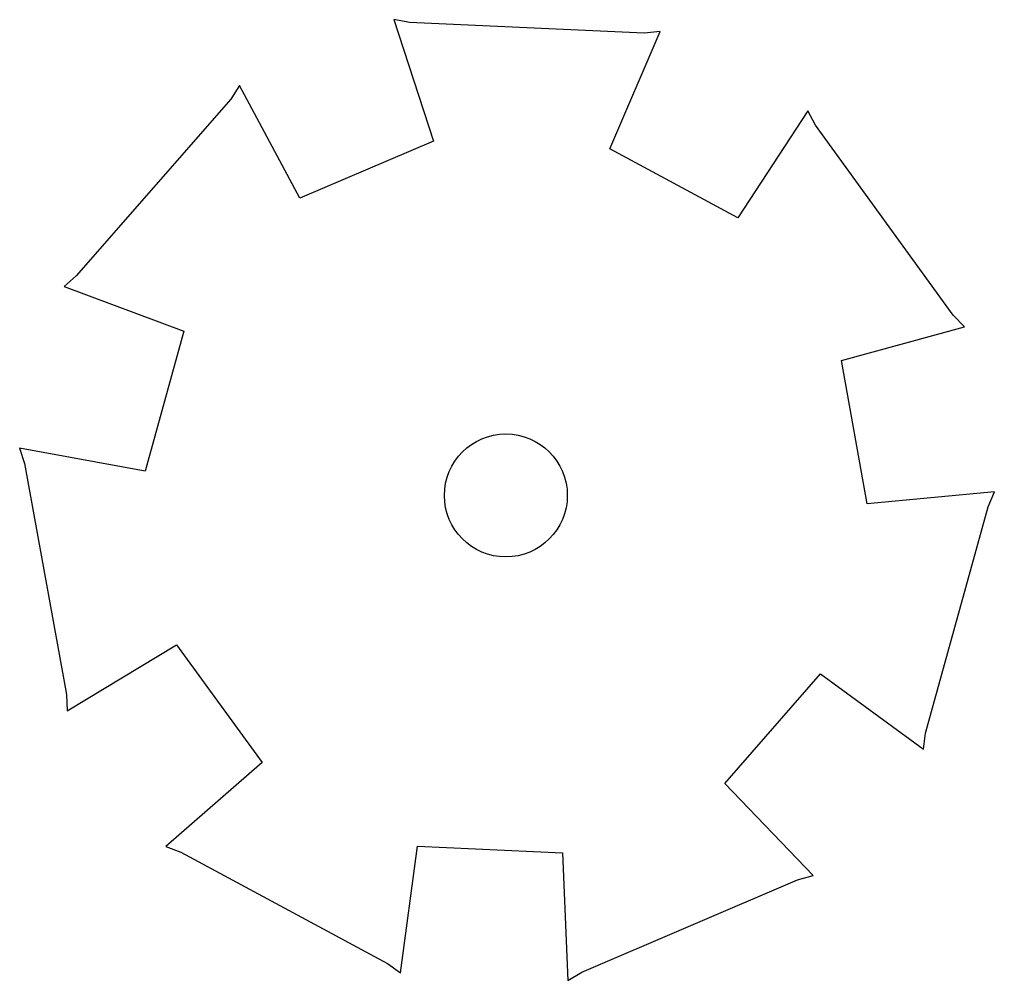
# Model space of a CAD drawing. Header units: millimetres. Extents: x -217 to -42, y -216 to -44.
import ezdxf

# ---------------------------------------------------------------- set-up
doc = ezdxf.new("R2010")
doc.units = ezdxf.units.MM

msp = doc.modelspace()

# ---------------------------------------------------------------- linework, layer by layer
msp.add_lwpolyline([(-75.52, -60.79), (-88.06, -79.9), (-110.97, -67.57), (-101.93, -46.58), (-104.82, -46.85), (-146.77, -44.97), (-149.62, -44.43), (-142.5, -66.16), (-166.42, -76.38), (-177.2, -56.22), (-178.79, -58.65), (-206.42, -90.28), (-208.61, -92.17), (-187.19, -100.15), (-194.11, -125.23), (-216.59, -121.09), (-215.68, -123.84), (-208.18, -165.16), (-208.07, -168.06), (-188.47, -156.28), (-173.18, -177.33), (-190.43, -192.33), (-187.72, -193.33), (-150.73, -213.23), (-148.4, -214.95), (-145.39, -192.28), (-119.4, -193.45), (-118.43, -216.29), (-115.95, -214.79), (-77.33, -198.29), (-74.54, -197.53), (-90.38, -181.05), (-73.26, -161.46), (-54.8, -174.94), (-54.43, -172.07), (-43.25, -131.58), (-42.1, -128.93), (-64.87, -131.03), (-69.51, -105.43), (-47.46, -99.41), (-49.47, -97.33), (-74.16, -63.35)], close=True)
msp.add_circle((-129.55, -129.55), 11)

doc.saveas('drawing.dxf')
